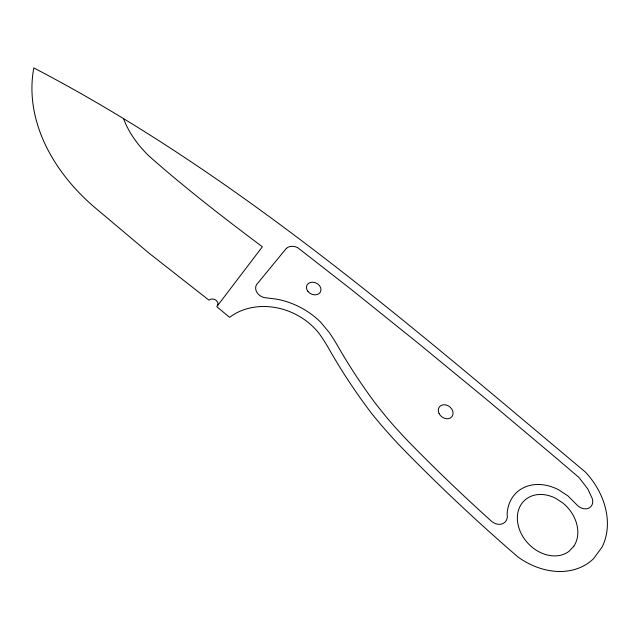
<?xml version="1.0" encoding="UTF-8"?>
<svg xmlns="http://www.w3.org/2000/svg" width="639" height="639" viewBox="0 0 639 639"><rect width="100%" height="100%" fill="white"/><g stroke="black" fill="none" stroke-linecap="round" stroke-linejoin="round"><path stroke-width="0.96" d="M217.595 305.586L262.373 246.774C223.626 217.787 185.294 188.098 149.015 156.052A117.073 84.667 18.9 0 1 125.683 123.918L123.647 118.974M217.923 304.739L216.789 306.672L229.617 317.343A61.368 51.487 25.4 0 1 319.412 333.87A176.596 154.846 18.1 0 1 330.203 351.115L331.921 354.022A474.194 313.046 37.3 0 0 371.714 413.577A390.038 267.709 36.6 0 0 405.477 451.493A1016.034 525.37 35.8 0 0 518.021 557.024A69.172 54.427 45.9 0 0 593.567 558.67L602.098 547.016A69.172 54.427 45.9 0 0 585.148 471.838C410.47 325.682 237.029 173.848 33.827 67.926A200.518 145.492 18.8 0 0 93.15 206.093L149.382 253.443L208.961 300.17A5.232 4.305 19.6 0 1 215.071 299.699A5.232 4.305 19.6 0 1 217.923 304.739M286.368 248.355L256.495 284.714A10.216 8.251 22.9 0 0 264.035 297.558L276.775 299.172A72.015 60.433 25.4 0 1 320.786 322.328L329.317 332.599A187.85 164.806 18.1 0 1 337.52 345.627L340.563 350.883A464.793 306.544 37.3 0 0 375.7 403.784L387.202 418.09A380.74 261.087 36.6 0 0 412.331 445.527A1006.217 519.635 35.8 0 0 484.857 515.242L491.71 521.424A11.254 9.106 45.6 0 0 501.942 523.948A11.254 9.106 45.6 0 0 507.366 516.544L507.11 514.73A45.233 35.688 47 0 1 558.334 489.618L567.847 495.832L576.043 503.995A11.039 8.491 45.8 0 0 587.92 508.508A11.039 8.491 45.8 0 0 592.377 498.835L587.888 489.091L578.95 477.469L556.473 458.275L486.718 399.583L418.321 343.327L351.099 289.315L297.678 247.652A9.936 7.804 23.8 0 0 286.368 248.355M573.854 546.193L569.045 551.305A33.843 26.702 47 0 1 530.226 545.554A33.843 26.702 47 0 1 520.25 505.96A33.843 26.702 47 0 1 555.698 498.308L562.855 502.989A33.843 26.702 47 0 1 573.854 546.193M307.934 291.456A7.556 6.023 25.8 0 0 320.451 291.935A7.556 6.023 25.8 0 0 312.735 282.19A7.556 6.023 25.8 0 0 307.934 291.456M439.065 413.505A7.932 6.382 37.7 0 0 451.845 416.74A7.932 6.382 37.7 0 0 446.126 404.99A7.932 6.382 37.7 0 0 439.065 413.505"/></g></svg>
